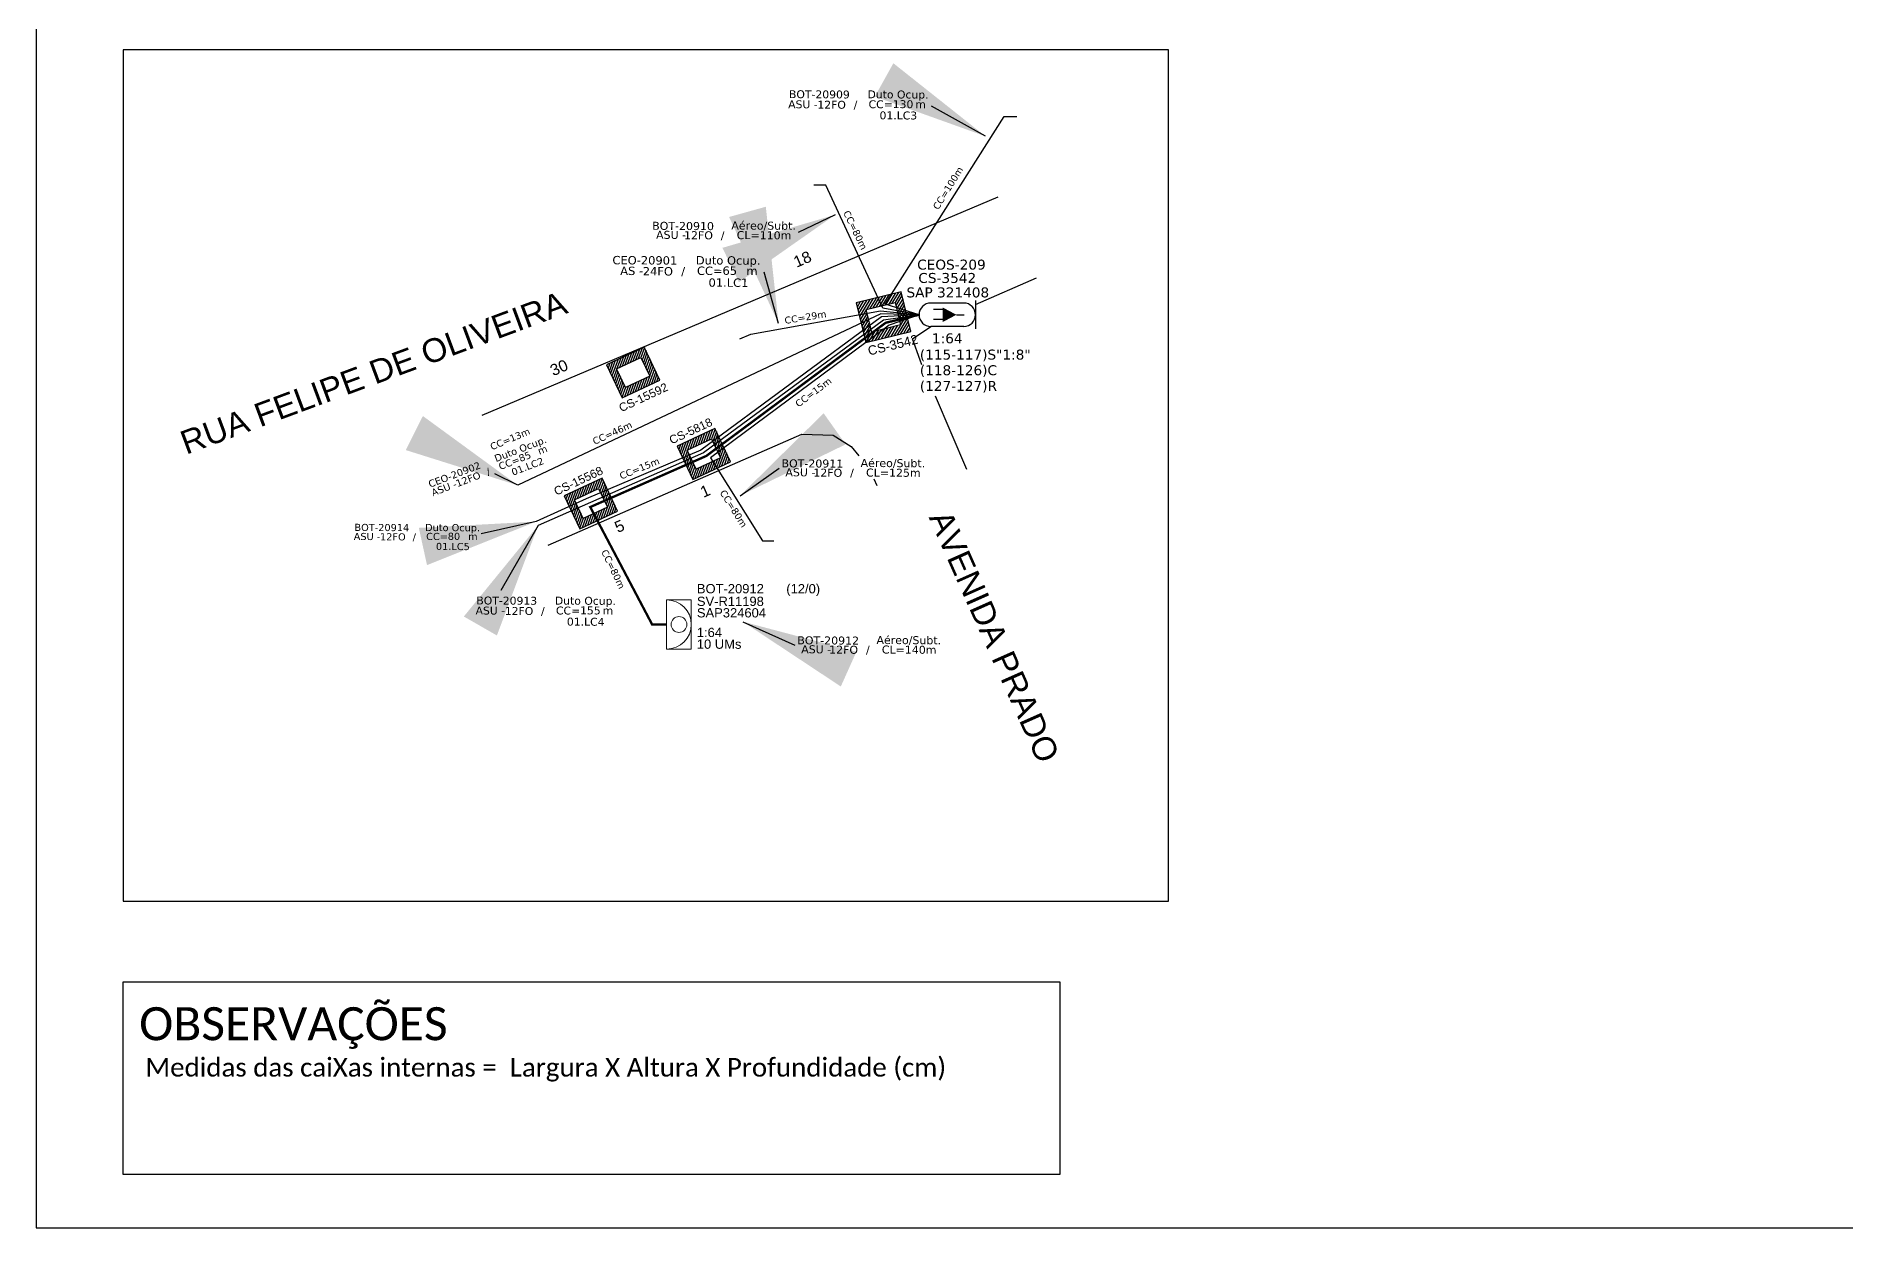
# Model space of a CAD drawing. Extents: x -89 to 749, y 705 to 1299.
# Drawn here: x -89.3 to 301, y 705 to 962 of the extents above; entities that cross this region are included whole.
import ezdxf
from ezdxf.enums import TextEntityAlignment as Align

# ---------------------------------------------------------------- set-up
doc = ezdxf.new("R2010")
doc.units = 0
for name, color, linetype in [('10.1-Caixas Subterrâneas', 5, 'Continuous'), ('20.4-CEOS', 1, 'Continuous'), ('CAP a instalar', 1, 'Continuous'), ('label_cabos', 7, 'Continuous'), ('Legenda', 1, 'Continuous'), ('MUB', 252, 'Continuous'), ('Segmento de Logradouro Texto', 238, 'Continuous'), ('surveys', 7, 'Continuous')]:
    doc.layers.add(name, color=color, linetype=linetype)
doc.layers.add("20.0-LEGENDA DOS CDO'S", color=1, linetype='Continuous', lineweight=0)
doc.layers.add('20.1-CDO_INTERIOR', color=1, linetype='Continuous', lineweight=0)
doc.layers.add('Comprimeto de lance', color=7, linetype='Continuous', true_color=0xf7f7f7)
doc.layers.add('EXTRA', color=50, linetype='Continuous', plot=False)
doc.styles.add('ARIAL', font='arial.ttf')
doc.styles.add('siredit', font='verdana.ttf')
doc.styles.add('WMF-Calibri0', font='calibri.ttf')
doc.linetypes.add('FENCELINE1', pattern='A,0.25,-0.1,[133,ltypeshp.shx,S=0.1,R=0,X=-0.1,Y=0],-0.1,1', length=1.45)
doc.dimstyles.new('CC', dxfattribs={"dimtxt": 1, "dimasz": 2, "dimexe": 0.18, "dimexo": 0.0625, "dimgap": 0.09, "dimtad": 0, "dimdec": 0, "dimrnd": 1, "dimzin": 0, "dimdsep": 46, "dimtxsty": 'siredit', "dimblk": 'NONE', "dimcen": 0, "dimse1": 1, "dimse2": 1, "dimsd1": 1, "dimsd2": 1, "dimclrt": 7, "dimadec": 0, "dimazin": 0, "dimtfac": 1, "dimtdec": 0, "dimtofl": 0, "dimtmove": 0, "dimatfit": 3, "dimfxl": 0, "dimtolj": 1, "dimtzin": 0, "dimarcsym": 0})

# ---------------------------------------------------------------- blocks, each defined once
blk = doc.blocks.new('*U97')
at = {"layer": '20.4-CEOS', "color": 7, "style": 'siredit'}
for tag, p in [('FIBRAS_SPLITTER', (0, 0)), ('FIBRAS_TOP_C', (0, -4.13)), ('RESERVA_FINAIS', (0, -5.46))]:
    blk.add_attdef(tag, p, '', height=1.01, dxfattribs=at)
for tag, p, flags in [('ID_ATIVIDADE', (0, -6.77), 3), ('FATOR', (0, -8.09), 1), ('QTDE', (0, -9.4), 1), ('FID', (0, -10.71), 1)]:
    blk.add_attdef(tag, p, '', height=1.01, dxfattribs=dict(at, flags=flags))
blk = doc.blocks.new('*X72')
at = {"color": 0, "linetype": 'Continuous'}
for p, q in [((-1.25, 0.34099), (-0.49099, 1.1)), ((-1.25, 0.517767), (-0.667767, 1.1)), ((-1.25, 0.694544), (-0.844544, 1.1)), ((-1.25, 0.87132), (-1.02132, 1.1)), ((-1.25, 1.048097), (-1.198097, 1.1)), ((-0.789214, 0.625), (-0.314214, 1.1)), ((-0.612437, 0.625), (-0.137437, 1.1)), ((-0.43566, 0.625), (0.03934, 1.1)), ((-0.258883, 0.625), (0.216117, 1.1)), ((-0.082107, 0.625), (0.392893, 1.1)), ((0.09467, 0.625), (0.56967, 1.1)), ((0.271447, 0.625), (0.746447, 1.1)), ((0.448223, 0.625), (0.923223, 1.1)), ((0.625, 0.625), (1.1, 1.1)), ((0.801777, 0.625), (1.25, 1.073223)), ((-1.25, 0.164214), (-0.8035, 0.610714)), ((-1.25, -0.012563), (-0.8035, 0.433937)), ((-1.25, -0.18934), (-0.8035, 0.25716)), ((-1.25, -0.366117), (-0.8035, 0.080383)), ((0.8035, 0.449947), (1.25, 0.896447)), ((0.8035, 0.27317), (1.25, 0.71967)), ((0.8035, 0.096393), (1.25, 0.542893)), ((0.8035, -0.080383), (1.25, 0.366117)), ((0.8035, -0.25716), (1.25, 0.18934)), ((0.8035, -0.433937), (1.25, 0.012563)), ((-1.25, -0.542893), (-0.8035, -0.096393)), ((-1.25, -0.71967), (-0.8035, -0.27317)), ((-1.25, -0.896447), (-0.8035, -0.449947)), ((-1.25, -1.073223), (-0.801777, -0.625)), ((-1.1, -1.1), (-0.625, -0.625)), ((-0.923223, -1.1), (-0.448223, -0.625)), ((-0.746447, -1.1), (-0.271447, -0.625)), ((-0.56967, -1.1), (-0.09467, -0.625)), ((-0.392893, -1.1), (0.082107, -0.625)), ((-0.216117, -1.1), (0.258883, -0.625)), ((-0.03934, -1.1), (0.43566, -0.625)), ((0.137437, -1.1), (0.612437, -0.625)), ((0.314214, -1.1), (0.789214, -0.625)), ((0.49099, -1.1), (1.25, -0.34099)), ((0.667767, -1.1), (1.25, -0.517767)), ((0.8035, -0.610714), (1.25, -0.164214)), ((0.844544, -1.1), (1.25, -0.694544)), ((1.02132, -1.1), (1.25, -0.87132)), ((1.198097, -1.1), (1.25, -1.048097))]:
    blk.add_line(p, q, dxfattribs=at)
blk = doc.blocks.new('MANHOLE_MQ')
at = {"color": 0, "linetype": 'Continuous'}
for p, q in [((0.00000623, 0.00000569), (-0.00000627, 0.00000569)), ((-0.00000627, 0.00000569), (-0.00000627, -0.00000531)), ((0.00000623, -0.00000531), (0.00000623, 0.00000569)), ((-0.00000404, 0.00000331), (0.00000399, 0.00000331)), ((-0.00000404, -0.00000294), (-0.00000404, 0.00000331)), ((0.00000399, 0.00000331), (0.00000399, -0.00000294)), ((0.00000399, -0.00000294), (-0.00000404, -0.00000294)), ((0.00000399, -0.00000294), (0.00000399, -0.00000294)), ((-0.00000627, -0.00000531), (0.00000623, -0.00000531))]:
    blk.add_line(p, q, dxfattribs=at)
at = {"color": 0, "linetype": 'Continuous', "xscale": 5e-06, "yscale": 5e-06, "zscale": 1e-05}
blk.add_blockref('*X72', (-0.00000002, 0.00000019), dxfattribs=at)
blk = doc.blocks.new('LEGENDA DOS CABOS')
at = {"layer": 'EXTRA', "color": 0, "style": 'siredit'}
for tag, p in [('ID', (4.6, 0.97)), ('XX', (9.03, 0.97))]:
    blk.add_attdef(tag, text='', height=0.48, rotation=359.69, dxfattribs=at).set_placement(p, align=Align.MIDDLE_CENTER)
at = {"layer": 'Legenda', "color": 0, "style": 'siredit'}
for tag, p in [('TIPO_CABO', (1.31, 0)), ('CABO', (4.69, -0.05)), ('/', (6.81, -0.05)), ('METROS', (10.03, -0.05))]:
    blk.add_attdef(tag, text='', height=0.8, rotation=359.69, dxfattribs=at).set_placement(p, align=Align.MIDDLE_CENTER)
blk = doc.blocks.new('_None')
blk = doc.blocks.new('Inst CB DT OCUP CFOA-SM-ASU-120-S-12')
at = {"layer": 'label_cabos', "color": 0, "style": 'siredit'}
for tag, flags, p in [('ID_ATIVIDADE', 3, (1.31, 2.67)), ('FATOR', 1, (11.56, 2.55))]:
    blk.add_attdef(tag, text='', height=1, rotation=359.69, dxfattribs=dict(at, flags=flags)).set_placement(p, align=Align.MIDDLE_CENTER)
for tag, p in [('TIPO_CABO', (1.26, 0)), ('DESTINO_CABO', (3.13, 1.26)), ('CABO', (4.69, -0.05)), ('/', (7.71, -0.05)), ('LANCE', (10.91, 0)), ('TIPO_CABO', (13.11, 1.24)), ('UND', (15.96, 0)), ('FID', (13.15, -1.41))]:
    blk.add_attdef(tag, text='', height=1, rotation=359.69, dxfattribs=at).set_placement(p, align=Align.MIDDLE_CENTER)
blk.add_attdef('QTDE', (12.43, -0.47), '', height=1, rotation=359.69, dxfattribs=at)
blk = doc.blocks.new('Inst CB DT OCUP CFOA-SM-AS-80-TS-24')
at = {"layer": 'label_cabos', "color": 0, "style": 'siredit'}
for tag, flags, p in [('ID_ATIVIDADE', 3, (1.31, 2.67)), ('FATOR', 1, (11.56, 2.55))]:
    blk.add_attdef(tag, text='', height=1, rotation=359.69, dxfattribs=dict(at, flags=flags)).set_placement(p, align=Align.MIDDLE_CENTER)
for tag, p in [('TIPO_CABO', (1.76, 0)), ('DESTINO_CABO', (3.13, 1.26)), ('CABO', (4.69, -0.05)), ('/', (7.71, -0.05)), ('LANCE', (10.91, 0)), ('TIPO_CABO', (13.11, 1.24)), ('UND', (15.96, 0)), ('FID', (13.15, -1.41))]:
    blk.add_attdef(tag, text='', height=1, rotation=359.69, dxfattribs=at).set_placement(p, align=Align.MIDDLE_CENTER)
blk.add_attdef('QTDE', (12.43, -0.47), '', height=1, rotation=359.69, dxfattribs=at)

msp = doc.modelspace()

# ---------------------------------------------------------------- linework, layer by layer
msp.add_lwpolyline([(-89.32, 705.02), (749.25, 705.02), (749.25, 1299.02), (-89.32, 1299.02), (-89.32, 705.02)])
msp.add_lwpolyline([(-70.53, 775.45), (154.92, 775.45), (154.92, 959.03), (-70.53, 959.03)], close=True)
at = {"color": 7}
msp.add_lwpolyline([(-70.53, 758.08), (131.46, 758.08), (131.46, 716.52), (-70.53, 716.52)], close=True, dxfattribs=at)
at = {"layer": '20.1-CDO_INTERIOR', "color": 1, "lineweight": 18}
msp.add_lwpolyline([(51.97, 829.81), (51.97, 840.44), (46.66, 840.44), (46.65, 829.82)], close=True, dxfattribs=at)
msp.add_circle((49.31, 835.13), 1.7, dxfattribs=at)
msp.add_arc((46.66, 835.13), 5.31, 269.9724, 89.9724, dxfattribs=at)
at = {"layer": '20.4-CEOS', "color": 5}
for p, q in [((103.63, 904.47), (110.74, 904.47)), ((110.74, 899.4), (103.63, 899.4))]:
    msp.add_line(p, q, dxfattribs=at)
for points in [[(106.34, 903.04), (104.19, 903.04)], [(109.15, 901.93), (110.85, 901.93)], [(113.27, 904.99), (113.27, 898.88)], [(106.34, 900.93), (104.19, 900.93)]]:
    msp.add_lwpolyline(points, dxfattribs=at)
msp.add_lwpolyline([(109.15, 901.93, 0, 3.13, 0), (106.21, 901.93, 3.13, 3.13, 0)], format="xyseb", dxfattribs=at)
for centre, start, end in [((103.63, 901.93), 90, 270), ((110.74, 901.93), 270, 90)]:
    msp.add_arc(centre, 2.53, start, end, dxfattribs=at)
at = {"layer": 'CAP a instalar', "color": 7, "linetype": 'FENCELINE1', "ltscale": 5}
for points in [[(101.1, 901.93), (93.8, 904.18), (119.48, 944.72), (122.16, 944.72)], [(101.1, 901.93), (92.84, 902.1), (14.55, 865.15)], [(101.1, 901.93), (93.03, 901.5), (54.03, 872.73), (29.32, 862.22), (18.51, 857.32)], [(101.1, 901.83), (93.41, 900.78), (54.61, 872.13), (18.93, 856.49)], [(62.42, 896.73), (64.79, 897.76), (92.79, 902.8), (101.1, 901.93)]]:
    msp.add_lwpolyline(points, dxfattribs=at)
at = {"layer": 'CAP a instalar', "color": 252, "linetype": 'FENCELINE1', "ltscale": 5}
for points in [[(101.1, 901.93), (93.3, 903.38), (81.02, 929.85), (78.39, 929.85)], [(101.1, 901.93), (94.67, 899.69), (56.13, 871.09), (67.33, 853.17), (69.79, 853.17)]]:
    msp.add_lwpolyline(points, dxfattribs=at)
at = {"layer": 'CAP a instalar', "color": 1, "linetype": 'FENCELINE1', "ltscale": 5, "const_width": 0.508}
msp.add_lwpolyline([(101.1, 901.93), (93.89, 900.2), (55.21, 871.48), (30.18, 860.46), (43.53, 835.13), (46.66, 835.13)], dxfattribs=at)
at = {"layer": 'MUB', "color": 4}
for points in [[(6.89, 880.31), (118.18, 927.35)], [(113.27, 904.11), (126.43, 909.89)], [(101.73, 891.13), (101.31, 892.12), (99.68, 896.75), (103.67, 899.4)], [(111.39, 868.57), (104.62, 884.38)], [(21.07, 852.25), (75.78, 876.18), (82.56, 875.96), (86.43, 873.51), (88.13, 871.49)], [(91.33, 866.56), (91.96, 865.09)]]:
    msp.add_lwpolyline(points, dxfattribs=at)

# ---------------------------------------------------------------- block references
at = {"layer": '10.1-Caixas Subterrâneas', "color": 30}
for p, xscale, yscale, zscale, rotation in [((93.35, 901.53), 799468.885777896, 799468.8857778959, 799468.8857778959, 193.7472416184265), ((39.37, 889.6), 719521.9972001062, 719521.997200106, 719521.997200106, 205.0462007797068), ((54.6, 872.03), 719521.9972001062, 719521.997200106, 719521.997200106, 205.0462007797068), ((30.25, 861.34), 719521.9972001062, 719521.997200106, 719521.997200106, 205.0462007797068)]:
    msp.add_blockref('MANHOLE_MQ', p, dxfattribs=dict(at, xscale=xscale, yscale=yscale, zscale=zscale, rotation=rotation))
at = {"layer": '20.4-CEOS', "color": 5, "lineweight": 0}
ref = msp.add_blockref('*U97', (101.26, 892.27), dxfattribs=dict(at, xscale=2.125, yscale=2.125, zscale=2.125))
ref.add_attrib('FIBRAS_SPLITTER', '(115-117)S"1:8"', (101.26, 892.27), dxfattribs={"color": 7, "height": 2.1456, "style": 'siredit'})
ref.add_attrib('FIBRAS_TOP_C', '(118-126)C', (101.26, 888.9), dxfattribs={"color": 7, "height": 2.146, "style": 'siredit'})
ref.add_attrib('RESERVA_FINAIS', '(127-127)R', (101.26, 885.51), dxfattribs={"color": 7, "height": 2.146, "style": 'siredit'})
at = {"layer": 'label_cabos', "color": 0, "lineweight": 0}
ref = msp.add_blockref('Inst CB DT OCUP CFOA-SM-ASU-120-S-12', (74.28, 947.32), dxfattribs=dict(at, xscale=1.7, yscale=1.7, zscale=1.7))
ref.add_attrib('DESTINO_CABO', 'BOT-20909', dxfattribs={"color": 0, "height": 1.7, "rotation": 359.69, "style": 'siredit'}).set_placement((79.6, 949.47), align=Align.MIDDLE_CENTER)
ref.add_attrib('CABO', '12FO', dxfattribs={"color": 0, "height": 1.7, "rotation": 359.69, "style": 'siredit'}).set_placement((82.24, 947.23), align=Align.MIDDLE_CENTER)
ref.add_attrib('TIPO_CABO', 'Duto Ocup.', dxfattribs={"color": 0, "height": 1.7, "rotation": 359.69, "style": 'siredit'}).set_placement((96.56, 949.44), align=Align.MIDDLE_CENTER)
ref.add_attrib('/', '/', dxfattribs={"color": 0, "height": 1.7, "rotation": 359.69, "style": 'siredit'}).set_placement((87.39, 947.23), align=Align.MIDDLE_CENTER)
ref.add_attrib('TIPO_CABO', 'ASU - ', dxfattribs={"color": 0, "height": 1.7, "rotation": 359.69, "style": 'siredit'}).set_placement((76.42, 947.31), align=Align.MIDDLE_CENTER)
ref.add_attrib('FID', '01.LC3', dxfattribs={"color": 0, "height": 1.7, "rotation": 359.69, "style": 'siredit'}).set_placement((96.63, 944.92), align=Align.MIDDLE_CENTER)
ref.add_attrib('LANCE', 'CC=', dxfattribs={"color": 0, "height": 1.7, "rotation": 359.69, "style": 'siredit'}).set_placement((92.82, 947.32), align=Align.MIDDLE_CENTER)
ref.add_attrib('QTDE', '130', (95.41, 946.51), dxfattribs={"color": 0, "height": 1.7, "rotation": 359.69, "style": 'siredit'})
ref.add_attrib('UND', 'm', dxfattribs={"color": 0, "height": 1.7, "rotation": 359.69, "style": 'siredit'}).set_placement((101.42, 947.32), align=Align.MIDDLE_CENTER)
ref = msp.add_blockref('LEGENDA DOS CABOS', (42.88, 918.26), dxfattribs=dict(at, xscale=1.72603125, yscale=1.72603125, zscale=1.72603125))
ref.add_attrib('ID', 'BOT-20910', dxfattribs={"color": 0, "height": 1.726, "rotation": 359.69, "style": 'siredit'}).set_placement((50.2, 921.08), align=Align.MIDDLE_CENTER)
ref.add_attrib('CABO', '12FO', dxfattribs={"color": 0, "height": 1.726, "rotation": 359.69, "style": 'siredit'}).set_placement((53.52, 919.08), align=Align.MIDDLE_CENTER)
ref.add_attrib('METROS', 'CL=110m', dxfattribs={"color": 0, "height": 1.726, "rotation": 359.69, "style": 'siredit'}).set_placement((67.66, 919.08), align=Align.MIDDLE_CENTER)
ref.add_attrib('XX', 'Aéreo/Subt.', dxfattribs={"color": 0, "height": 1.726, "rotation": 359.69, "style": 'siredit'}).set_placement((67.57, 921.15), align=Align.MIDDLE_CENTER)
ref.add_attrib('/', '/', dxfattribs={"color": 0, "height": 1.73, "rotation": 359.69, "style": 'siredit'}).set_placement((58.74, 919.08), align=Align.MIDDLE_CENTER)
ref.add_attrib('TIPO_CABO', 'ASU -', dxfattribs={"color": 0, "height": 1.726, "rotation": 359.69, "style": 'siredit'}).set_placement((47.61, 919.16), align=Align.MIDDLE_CENTER)
ref = msp.add_blockref('Inst CB DT OCUP CFOA-SM-AS-80-TS-24', (36.32, 911.4), dxfattribs=dict(at, xscale=1.8, yscale=1.8, zscale=1.8))
ref.add_attrib('DESTINO_CABO', 'CEO-20901', dxfattribs={"color": 0, "height": 1.8, "rotation": 359.69, "style": 'siredit'}).set_placement((41.96, 913.68), align=Align.MIDDLE_CENTER)
ref.add_attrib('CABO', '24FO', dxfattribs={"color": 0, "height": 1.8, "rotation": 359.69, "style": 'siredit'}).set_placement((44.76, 911.31), align=Align.MIDDLE_CENTER)
ref.add_attrib('TIPO_CABO', 'Duto Ocup.', dxfattribs={"color": 0, "height": 1.8, "rotation": 359.69, "style": 'siredit'}).set_placement((59.92, 913.65), align=Align.MIDDLE_CENTER)
ref.add_attrib('/', '/', dxfattribs={"color": 0, "height": 1.8, "rotation": 359.69, "style": 'siredit'}).set_placement((50.21, 911.31), align=Align.MIDDLE_CENTER)
ref.add_attrib('TIPO_CABO', 'AS - ', dxfattribs={"color": 0, "height": 1.8, "rotation": 359.69, "style": 'siredit'}).set_placement((39.5, 911.4), align=Align.MIDDLE_CENTER)
ref.add_attrib('FID', '01.LC1', dxfattribs={"color": 0, "height": 1.8, "rotation": 359.69, "style": 'siredit'}).set_placement((59.99, 908.86), align=Align.MIDDLE_CENTER)
ref.add_attrib('LANCE', 'CC=', dxfattribs={"color": 0, "height": 1.8, "rotation": 359.69, "style": 'siredit'}).set_placement((55.96, 911.41), align=Align.MIDDLE_CENTER)
ref.add_attrib('QTDE', '65', (58.7, 910.55), dxfattribs={"color": 0, "height": 1.8, "rotation": 359.69, "style": 'siredit'})
ref.add_attrib('UND', 'm', dxfattribs={"color": 0, "height": 1.8, "rotation": 359.69, "style": 'siredit'}).set_placement((65.06, 911.41), align=Align.MIDDLE_CENTER)
ref = msp.add_blockref('Inst CB DT OCUP CFOA-SM-ASU-120-S-12', (-2.87, 863.92), dxfattribs=dict(at, xscale=1.53, yscale=1.53, zscale=1.53, rotation=21.32946151527813))
ref.add_attrib('DESTINO_CABO', 'CEO-20902', dxfattribs={"color": 0, "height": 1.53, "rotation": 21.0195, "style": 'siredit'}).set_placement((0.89, 867.46), align=Align.MIDDLE_CENTER)
ref.add_attrib('CABO', '12FO', dxfattribs={"color": 0, "height": 1.53, "rotation": 21.0195, "style": 'siredit'}).set_placement((3.84, 866.45), align=Align.MIDDLE_CENTER)
ref.add_attrib('TIPO_CABO', 'Duto Ocup.', dxfattribs={"color": 0, "height": 1.53, "rotation": 21.0195, "style": 'siredit'}).set_placement((15.12, 872.99), align=Align.MIDDLE_CENTER)
ref.add_attrib('/', '/', dxfattribs={"color": 0, "height": 1.53, "rotation": 21.0195, "style": 'siredit'}).set_placement((8.15, 868.14), align=Align.MIDDLE_CENTER)
ref.add_attrib('TIPO_CABO', 'ASU - ', dxfattribs={"color": 0, "height": 1.53, "rotation": 21.0195, "style": 'siredit'}).set_placement((-1.07, 864.62), align=Align.MIDDLE_CENTER)
ref.add_attrib('FID', '01.LC2', dxfattribs={"color": 0, "height": 1.53, "rotation": 21.0195, "style": 'siredit'}).set_placement((16.66, 869.22), align=Align.MIDDLE_CENTER)
ref.add_attrib('LANCE', 'CC=', dxfattribs={"color": 0, "height": 1.53, "rotation": 21.0195, "style": 'siredit'}).set_placement((12.68, 869.99), align=Align.MIDDLE_CENTER)
ref.add_attrib('QTDE', '85', (15.11, 870.16), dxfattribs={"color": 0, "height": 1.53, "rotation": 21.0195, "style": 'siredit'})
ref.add_attrib('UND', 'm', dxfattribs={"color": 0, "height": 1.53, "rotation": 21.0195, "style": 'siredit'}).set_placement((19.88, 872.81), align=Align.MIDDLE_CENTER)
ref = msp.add_blockref('LEGENDA DOS CABOS', (70.77, 867.05), dxfattribs=dict(at, xscale=1.72603125, yscale=1.72603125, zscale=1.72603125))
ref.add_attrib('ID', 'BOT-20911', dxfattribs={"color": 0, "height": 1.726, "rotation": 359.69, "style": 'siredit'}).set_placement((78.09, 869.86), align=Align.MIDDLE_CENTER)
ref.add_attrib('CABO', '12FO', dxfattribs={"color": 0, "height": 1.726, "rotation": 359.69, "style": 'siredit'}).set_placement((81.41, 867.87), align=Align.MIDDLE_CENTER)
ref.add_attrib('METROS', 'CL=125m', dxfattribs={"color": 0, "height": 1.726, "rotation": 359.69, "style": 'siredit'}).set_placement((95.55, 867.87), align=Align.MIDDLE_CENTER)
ref.add_attrib('XX', 'Aéreo/Subt.', dxfattribs={"color": 0, "height": 1.726, "rotation": 359.69, "style": 'siredit'}).set_placement((95.46, 869.94), align=Align.MIDDLE_CENTER)
ref.add_attrib('/', '/', dxfattribs={"color": 0, "height": 1.73, "rotation": 359.69, "style": 'siredit'}).set_placement((86.63, 867.87), align=Align.MIDDLE_CENTER)
ref.add_attrib('TIPO_CABO', 'ASU -', dxfattribs={"color": 0, "height": 1.726, "rotation": 359.69, "style": 'siredit'}).set_placement((75.5, 867.95), align=Align.MIDDLE_CENTER)
ref = msp.add_blockref('Inst CB DT OCUP CFOA-SM-ASU-120-S-12', (-19.56, 854.12), dxfattribs=dict(at, xscale=1.53, yscale=1.53, zscale=1.53))
ref.add_attrib('DESTINO_CABO', 'BOT-20914', dxfattribs={"color": 0, "height": 1.53, "rotation": 359.69, "style": 'siredit'}).set_placement((-14.77, 856.05), align=Align.MIDDLE_CENTER)
ref.add_attrib('CABO', '12FO', dxfattribs={"color": 0, "height": 1.53, "rotation": 359.69, "style": 'siredit'}).set_placement((-12.39, 854.04), align=Align.MIDDLE_CENTER)
ref.add_attrib('TIPO_CABO', 'Duto Ocup.', dxfattribs={"color": 0, "height": 1.53, "rotation": 359.69, "style": 'siredit'}).set_placement((0.49, 856.02), align=Align.MIDDLE_CENTER)
ref.add_attrib('/', '/', dxfattribs={"color": 0, "height": 1.53, "rotation": 359.69, "style": 'siredit'}).set_placement((-7.76, 854.04), align=Align.MIDDLE_CENTER)
ref.add_attrib('TIPO_CABO', 'ASU - ', dxfattribs={"color": 0, "height": 1.53, "rotation": 359.69, "style": 'siredit'}).set_placement((-17.63, 854.11), align=Align.MIDDLE_CENTER)
ref.add_attrib('FID', '01.LC5', dxfattribs={"color": 0, "height": 1.53, "rotation": 359.69, "style": 'siredit'}).set_placement((0.55, 851.96), align=Align.MIDDLE_CENTER)
ref.add_attrib('LANCE', 'CC=', dxfattribs={"color": 0, "height": 1.53, "rotation": 359.69, "style": 'siredit'}).set_placement((-2.87, 854.12), align=Align.MIDDLE_CENTER)
ref.add_attrib('QTDE', '80', (-0.55, 853.39), dxfattribs={"color": 0, "height": 1.53, "rotation": 359.69, "style": 'siredit'})
ref.add_attrib('UND', 'm', dxfattribs={"color": 0, "height": 1.53, "rotation": 359.69, "style": 'siredit'}).set_placement((4.86, 854.12), align=Align.MIDDLE_CENTER)
ref = msp.add_blockref('Inst CB DT OCUP CFOA-SM-ASU-120-S-12', (6.85, 838.14), dxfattribs=dict(at, xscale=1.7, yscale=1.7, zscale=1.7))
ref.add_attrib('DESTINO_CABO', 'BOT-20913', dxfattribs={"color": 0, "height": 1.7, "rotation": 359.69, "style": 'siredit'}).set_placement((12.17, 840.28), align=Align.MIDDLE_CENTER)
ref.add_attrib('CABO', '12FO', dxfattribs={"color": 0, "height": 1.7, "rotation": 359.69, "style": 'siredit'}).set_placement((14.82, 838.05), align=Align.MIDDLE_CENTER)
ref.add_attrib('TIPO_CABO', 'Duto Ocup.', dxfattribs={"color": 0, "height": 1.7, "rotation": 359.69, "style": 'siredit'}).set_placement((29.13, 840.25), align=Align.MIDDLE_CENTER)
ref.add_attrib('/', '/', dxfattribs={"color": 0, "height": 1.7, "rotation": 359.69, "style": 'siredit'}).set_placement((19.96, 838.05), align=Align.MIDDLE_CENTER)
ref.add_attrib('TIPO_CABO', 'ASU - ', dxfattribs={"color": 0, "height": 1.7, "rotation": 359.69, "style": 'siredit'}).set_placement((9, 838.13), align=Align.MIDDLE_CENTER)
ref.add_attrib('FID', '01.LC4', dxfattribs={"color": 0, "height": 1.7, "rotation": 359.69, "style": 'siredit'}).set_placement((29.2, 835.73), align=Align.MIDDLE_CENTER)
ref.add_attrib('LANCE', 'CC=', dxfattribs={"color": 0, "height": 1.7, "rotation": 359.69, "style": 'siredit'}).set_placement((25.39, 838.14), align=Align.MIDDLE_CENTER)
ref.add_attrib('QTDE', '155', (27.98, 837.33), dxfattribs={"color": 0, "height": 1.7, "rotation": 359.69, "style": 'siredit'})
ref.add_attrib('UND', 'm', dxfattribs={"color": 0, "height": 1.7, "rotation": 359.69, "style": 'siredit'}).set_placement((33.99, 838.14), align=Align.MIDDLE_CENTER)
ref = msp.add_blockref('LEGENDA DOS CABOS', (74.18, 828.88), dxfattribs=dict(at, xscale=1.72603125, yscale=1.72603125, zscale=1.72603125))
ref.add_attrib('ID', 'BOT-20912', dxfattribs={"color": 0, "height": 1.726, "rotation": 359.69, "style": 'siredit'}).set_placement((81.5, 831.69), align=Align.MIDDLE_CENTER)
ref.add_attrib('CABO', '12FO', dxfattribs={"color": 0, "height": 1.726, "rotation": 359.69, "style": 'siredit'}).set_placement((84.82, 829.7), align=Align.MIDDLE_CENTER)
ref.add_attrib('METROS', 'CL=140m', dxfattribs={"color": 0, "height": 1.726, "rotation": 359.69, "style": 'siredit'}).set_placement((98.96, 829.7), align=Align.MIDDLE_CENTER)
ref.add_attrib('XX', 'Aéreo/Subt.', dxfattribs={"color": 0, "height": 1.726, "rotation": 359.69, "style": 'siredit'}).set_placement((98.88, 831.76), align=Align.MIDDLE_CENTER)
ref.add_attrib('/', '/', dxfattribs={"color": 0, "height": 1.73, "rotation": 359.69, "style": 'siredit'}).set_placement((90.05, 829.7), align=Align.MIDDLE_CENTER)
ref.add_attrib('TIPO_CABO', 'ASU -', dxfattribs={"color": 0, "height": 1.726, "rotation": 359.69, "style": 'siredit'}).set_placement((78.91, 829.78), align=Align.MIDDLE_CENTER)

# ---------------------------------------------------------------- texts
at = {"color": 7, "style": 'WMF-Calibri0'}
msp.add_text('OBSERVAÇÕES', height=7.1308, dxfattribs=at).set_placement((-67.11, 745.47))
at = {"color": 7, "insert": (-65.76, 741.63), "char_height": 4, "width": 658.8434, "attachment_point": 1, "style": 'WMF-Calibri0'}
msp.add_mtext('Medidas das caiXas internas =  Largura X Altura X Profundidade (cm)', dxfattribs=at)
at = {"layer": '10.1-Caixas Subterrâneas', "color": 30, "style": 'ARIAL'}
for s, height, rotation, p in [('CS-3542', 2, 13.7472, (90.33, 893.13)), ('CS-15592', 1.8, 25.0462, (36.88, 880.9)), ('CS-5818', 1.8, 25.0462, (47.73, 873.95)), ('CS-15568', 1.8, 25.0462, (22.87, 862.9))]:
    msp.add_text(s, height=height, rotation=rotation, dxfattribs=at).set_placement(p)
at = {"layer": "20.0-LEGENDA DOS CDO'S", "color": 1, "style": 'ARIAL'}
for s, p in [('BOT-20912', (53.18, 841.86)), ('(12/0)', (72.46, 841.85)), ('SV-R11198', (53.18, 839.13)), ('SAP324604', (53.18, 836.66)), ('1:64', (53.16, 832.43)), ('10 UMs', (53.16, 829.9))]:
    msp.add_text(s, height=2, rotation=359.9724, dxfattribs=at).set_placement(p)
at = {"layer": '20.4-CEOS', "color": 5, "style": 'siredit'}
for s, p in [('CEOS-209', (108.08, 913.82)), ('CS-3542', (107.18, 910.94)), ('SAP 321408', (107.3, 907.82)), ('1:64', (107.18, 897.92))]:
    msp.add_text(s, height=2.146, dxfattribs=at).set_placement(p, align=Align.TOP_CENTER)
at = {"layer": 'Comprimeto de lance', "ltscale": 0.5, "width": 17.7782, "attachment_point": 5, "style": 'siredit'}
for s, insert, char_height, rotation in [('\\A1;CC=100m', (107.35, 929.24), 1.4817, 58.2808), ('\\A1;CC=80m', (87.33, 920.18), 1.482, 295.8769), ('\\A1;CC=29m', (76.59, 901.4), 1.482, 9.4466), ('\\A1;CC=15m', (78.31, 885.21), 1.482, 36.5341), ('\\A1;CC=46m', (34.94, 876.43), 1.482, 24.7222), ('\\A1;CC=13m', (12.89, 875.14), 1.482, 23.0042), ('\\A1;CC=15m', (40.8, 868.78), 1.482, 22.2063), ('\\A1;CC=80m', (61.08, 860.11), 1.482, 302.1788), ('\\A1;CC=80m', (35.13, 847.06), 1.482, 295.7745)]:
    msp.add_mtext(s, dxfattribs=dict(at, insert=insert, char_height=char_height, rotation=rotation))
at = {"layer": 'Segmento de Logradouro Texto', "color": 5, "style": 'ARIAL'}
for s, rotation, p in [('RUA FELIPE DE OLIVEIRA', 20.3709, (-56.99, 871.72)), ('AVENIDA PRADO', 293.9768, (103.14, 858.24))]:
    msp.add_text(s, height=5.0904, rotation=rotation, dxfattribs=at).set_placement(p)
at = {"layer": 'surveys', "style": 'ARIAL'}
for s, height, p in [('18', 2.443, (75.94, 913.93)), ('30', 2.443, (23.44, 890.53)), ('1', 2.44, (54.96, 863.92)), ('5', 2.44, (36.48, 856.34))]:
    msp.add_text(s, height=height, rotation=23.457, dxfattribs=at).set_placement(p, align=Align.MIDDLE_CENTER)

# ---------------------------------------------------------------- leaders
at = {"layer": 'label_cabos'}
for points in [[(115.41, 940.43), (103.79, 946.89)], [(70.8, 900.04), (67.71, 911.12)], [(83.01, 923.49), (75.02, 919.65)], [(62.48, 862.9), (70.92, 868.87)], [(14.55, 865.15), (9.6, 867.65)], [(18.51, 857.32), (6.67, 854.72)], [(18.93, 856.49), (10.88, 842.47)], [(63.09, 835.74), (74.33, 830.7)]]:
    msp.add_leader(points, dimstyle='CC', override={"dimasz": 25, "dimgap": 0.09, "dimtad": 0}, dxfattribs=at)

doc.saveas('drawing.dxf')
